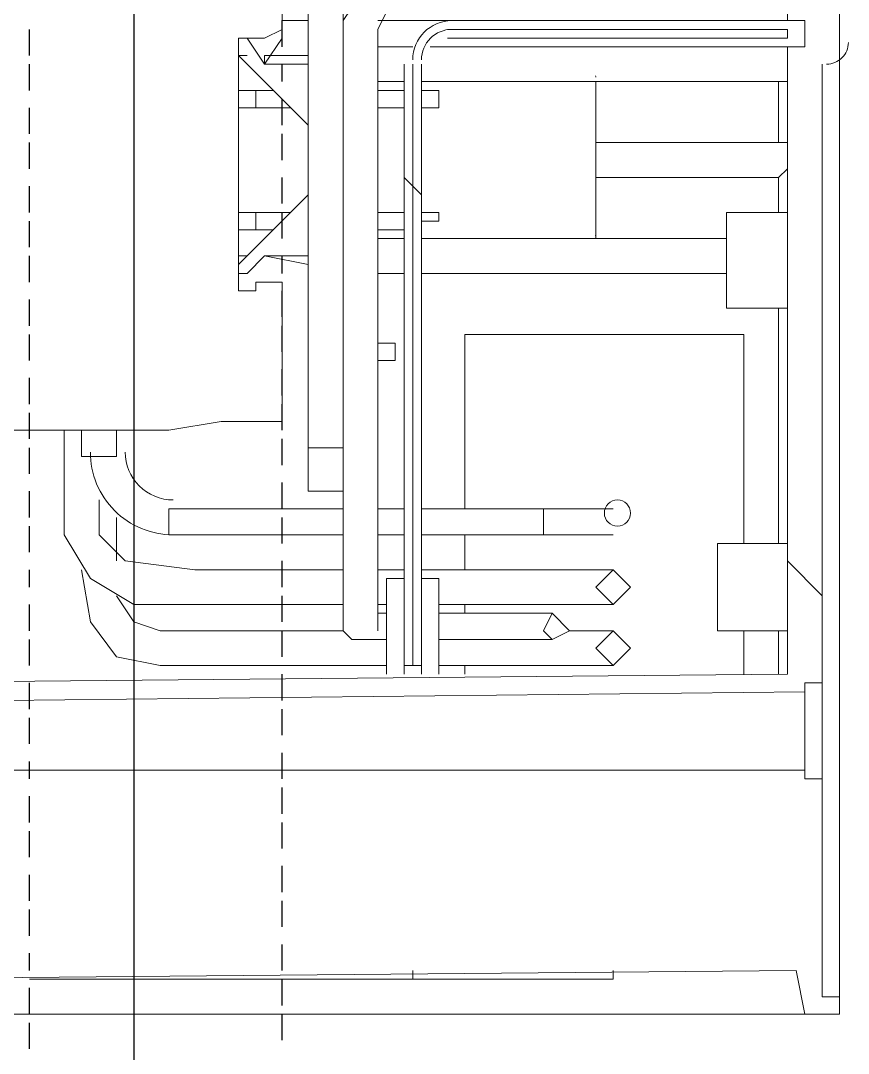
# Model space of a CAD drawing. Header units: millimetres. Extents: x 42 to 552, y 43 to 535.
# Drawn here: x 474.9338 to 475.0554, y 495.7425 to 495.8942 of the extents above; entities that cross this region are included whole.
import ezdxf

# ---------------------------------------------------------------- set-up
doc = ezdxf.new("R2010")
doc.units = ezdxf.units.MM
doc.header["$LTSCALE"] = 0.75
doc.header["$MEASUREMENT"] = 0
for name, color, linetype in [('PDF_0', 7, 'Continuous'), ('PDF_POSTE', 7, 'Continuous'), ('PENA_05', 5, 'Continuous')]:
    doc.layers.add(name, color=color, linetype=linetype)

msp = doc.modelspace()

# ---------------------------------------------------------------- linework, layer by layer
at = {"layer": 'PDF_0', "lineweight": 18}
for points in [[(474.9094665861494, 495.7969298922134), (475.0463936296019, 495.7982095842082), (475.0463936296019, 495.8903474078396), (475.0489530135915, 495.8903474078396), (475.0489530135915, 495.8941864838242), (475.0463936296019, 495.8941864838242), (475.0463936296019, 496.2025922545907)], [(475.0220794816992, 496.005519687379), (475.0220794816992, 495.9325772436706), (475.0220794816992, 495.9146615557423), (475.0207997897041, 495.9069834037731), (475.0182404057141, 495.9044240197833), (475.0131216377349, 495.9031443277885), (474.9952059498064, 495.9031443277885), (474.9862481058422, 495.9018646357935), (474.9836887218526, 495.8980255598088), (474.981129337863, 495.8941864838242), (474.981129337863, 495.8225237321109), (474.981129337863, 495.8135658881466), (474.981129337863, 495.8058877361774), (474.981129337863, 495.8046080441826), (474.9824090298575, 495.8033283521876), (474.9836887218526, 495.8033283521876), (474.9849684138476, 495.8033283521876), (474.9875277978372, 495.8033283521876)], [(474.9862481058422, 495.8046080441826), (474.9862481058422, 495.8084471201672), (474.9862481058422, 495.8148455801417), (474.9862481058422, 495.8289221920853), (474.9862481058422, 495.8596347999625), (474.9862481058422, 495.8890677158448), (474.9862481058422, 495.8929067918292), (474.9875277978372, 495.8954661758193), (474.9913668738218, 495.8980255598088), (474.9952059498064, 495.8980255598088), (475.0092825617503, 495.8980255598088), (475.0169607137195, 495.8980255598088), (475.0233591736937, 495.9018646357935), (475.0271982496783, 495.9082630957679), (475.0271982496783, 495.9159412477371), (475.0271982496783, 495.9453741636195), (475.0271982496783, 496.005519687379)], [(475.0540717815711, 495.9978415354095), (475.0540717815711, 495.9952821514199), (475.0540717815711, 495.8941864838242), (475.0540717815711, 495.8903474078396), (475.0540717815711, 495.7508609803975)], [(474.981129337863, 495.8929067918292), (474.981129337863, 495.9159412477371), (474.9760105698833, 495.9159412477371), (474.9760105698833, 495.8314815760749), (474.981129337863, 495.8314815760749)], [(474.9721714938987, 495.8941864838242), (474.9760105698833, 495.8941864838242)], [(474.981129337863, 495.8941864838242), (474.981129337863, 495.8941864838242)], [(474.9862481058422, 495.8941864838242), (475.0463936296019, 495.8941864838242)], [(474.9670527259191, 495.8916270998344), (474.9696121099087, 495.8877880238498), (474.9721714938987, 495.8916270998344), (474.9721714938987, 495.8929067918292)], [(474.9862481058422, 495.8903474078396), (474.9913668738218, 495.8903474078396)], [(474.9939262578114, 495.8903474078396), (475.0463936296019, 495.8903474078396)], [(474.9670527259191, 495.8890677158448), (474.9657730339241, 495.8890677158448), (474.9760105698833, 495.8788301798858)], [(474.9760105698833, 495.8877880238498), (474.9696121099087, 495.8877880238498), (474.9696121099087, 495.8890677158448), (474.9760105698833, 495.8890677158448)], [(475.0515123975811, 495.8877880238498), (475.0515123975811, 495.7969298922134), (475.0489530135915, 495.7969298922134), (475.0489530135915, 495.7956502002183), (474.9312213500625, 495.7943705082236)], [(474.9862481058422, 495.88522863986), (474.9900871818268, 495.88522863986)], [(474.9926465658168, 495.88522863986), (475.0463936296019, 495.88522863986)], [(475.0182404057141, 495.8621941839523), (475.0182404057141, 495.88522863986)], [(474.9683324179141, 495.8839489478652), (474.9683324179141, 495.8813895638754)], [(474.9862481058422, 495.8839489478652), (474.9900871818268, 495.8839489478652)], [(474.9926465658168, 495.8839489478652), (474.9952059498064, 495.8839489478652), (474.9952059498064, 495.8813895638754), (474.9926465658168, 495.8813895638754)], [(474.9734511858933, 495.8813895638754), (474.9657730339241, 495.8813895638754), (474.9683324179141, 495.8813895638754), (474.9696121099087, 495.8813895638754), (474.9708918019037, 495.8813895638754), (474.9721714938987, 495.8813895638754)], [(474.9900871818268, 495.8813895638754), (474.9862481058422, 495.8813895638754)], [(475.0463936296019, 495.8724317199113), (475.0451139376069, 495.8711520279163), (475.0182404057141, 495.8711520279163), (475.0182404057141, 495.8762707958959), (475.0451139376069, 495.8762707958959), (475.0463936296019, 495.8762707958959)], [(474.9760105698833, 495.8685926439265), (474.9657730339241, 495.8583551079677)], [(474.9721714938987, 495.8660332599369), (474.9708918019037, 495.8660332599369), (474.9696121099087, 495.8660332599369), (474.9683324179141, 495.8660332599369), (474.9657730339241, 495.8660332599369), (474.9734511858933, 495.8660332599369)], [(474.9683324179141, 495.8660332599369), (474.9683324179141, 495.8634738759471)], [(474.9862481058422, 495.8660332599369), (474.9900871818268, 495.8660332599369)], [(474.9926465658168, 495.8660332599369), (474.9952059498064, 495.8660332599369), (474.9952059498064, 495.8647535679419), (474.9926465658168, 495.8647535679419)], [(475.0463936296019, 495.8660332599369), (475.0374357856376, 495.8660332599369), (475.0374357856376, 495.8519566479932), (475.0463936296019, 495.8519566479932)], [(474.9900871818268, 495.8634738759471), (474.9862481058422, 495.8634738759471)], [(474.9862481058422, 495.8621941839523), (474.9900871818268, 495.8621941839523)], [(474.9926465658168, 495.8621941839523), (475.0374357856376, 495.8621941839523)], [(474.9657730339241, 495.8570754159726), (474.9670527259191, 495.8570754159726), (474.9696121099087, 495.8596347999625), (474.9760105698833, 495.8596347999625)], [(474.9670527259191, 495.8596347999625), (474.9657730339241, 495.8596347999625)], [(474.9760105698833, 495.8583551079677), (474.9696121099087, 495.8596347999625)], [(474.9862481058422, 495.8570754159726), (474.9900871818268, 495.8570754159726)], [(474.9926465658168, 495.8570754159726), (475.0374357856376, 495.8570754159726)], [(474.999045025791, 495.8481175720084), (474.999045025791, 495.8225237321109), (474.999045025791, 495.8481175720084), (475.0399951696272, 495.8481175720084), (475.0399951696272, 495.8174049641315)], [(474.9862481058422, 495.8468378800136), (474.9888074898322, 495.8468378800136), (474.9888074898322, 495.8442784960238), (474.9862481058422, 495.8442784960238)], [(474.9401791940263, 495.834040960065), (474.9401791940263, 495.8186846561263), (474.9440182700114, 495.8122861961518), (474.9504167299856, 495.8084471201672), (474.981129337863, 495.8084471201672)], [(474.9427385780164, 495.834040960065), (474.9427385780164, 495.8302018840801)], [(474.947857345996, 495.8302018840801), (474.947857345996, 495.834040960065)], [(474.9760105698833, 495.8314815760749), (474.9760105698833, 495.8250831161007), (474.981129337863, 495.8250831161007)], [(475.0515123975811, 495.8263628080957), (475.0515123975811, 495.8225237321111)], [(474.981129337863, 495.8135658881466), (474.9593745739498, 495.8135658881466), (474.9491370379906, 495.8148455801417), (474.945297962006, 495.8186846561263), (474.945297962006, 495.8238034241057)], [(474.947857345996, 495.8148455801417), (474.947857345996, 495.8161252721364), (474.947857345996, 495.8199643481211), (474.947857345996, 495.8212440401161)], [(474.981129337863, 495.8225237321109), (474.9555354979652, 495.8225237321109)], [(474.9900871818268, 495.8225237321109), (474.9862481058422, 495.8225237321109)], [(475.0207997897041, 495.8225237321109), (475.0105622537449, 495.8225237321109), (474.9926465658168, 495.8225237321109)], [(474.9555354979652, 495.8186846561263), (474.981129337863, 495.8186846561263)], [(474.9862481058422, 495.8186846561263), (474.9900871818268, 495.8186846561263)], [(474.9926465658168, 495.8186846561263), (475.0105622537449, 495.8186846561263), (475.0207997897041, 495.8186846561263)], [(475.0463936296019, 495.8174049641315), (475.0361560936426, 495.8174049641315), (475.0361560936426, 495.8046080441826), (475.0463936296019, 495.8046080441826)], [(474.9427385780164, 495.8135658881466), (474.9440182700114, 495.8058877361774), (474.947857345996, 495.800768968198), (474.9542558059702, 495.799489276203), (474.9606542659444, 495.799489276203), (474.9875277978372, 495.799489276203)], [(474.9900871818268, 495.8135658881466), (474.9862481058422, 495.8135658881466)], [(475.0207997897041, 495.8135658881466), (475.0195200977091, 495.8135658881466), (475.0169607137195, 495.8135658881466), (475.0092825617503, 495.8135658881466), (474.9926465658168, 495.8135658881466)], [(474.9900871818268, 495.8122861961518), (474.9875277978372, 495.8122861961518), (474.9875277978372, 495.7982095842082)], [(474.9952059498064, 495.7982095842082), (474.9952059498064, 495.8122861961518), (474.9926465658168, 495.8122861961518), (474.9926465658168, 495.7982095842082), (474.9926465658168, 495.799489276203), (474.9900871818268, 495.799489276203), (474.9900871818268, 495.7982095842082)], [(474.9926465658168, 495.811006504157), (474.9926465658168, 495.811006504157)], [(474.981129337863, 495.8046080441826), (474.9632136499345, 495.8046080441826), (474.9542558059702, 495.8046080441826), (474.9504167299856, 495.8058877361774), (474.947857345996, 495.809726812162)], [(474.9862481058422, 495.8084471201672), (474.9875277978372, 495.8084471201672)], [(474.9952059498064, 495.8084471201672), (475.0105622537449, 495.8084471201672), (475.0169607137195, 495.8084471201672), (475.0207997897041, 495.8084471201672)], [(474.9875277978372, 495.8071674281722), (474.9862481058422, 495.8071674281722)], [(475.0118419457399, 495.8071674281722), (475.0105622537449, 495.8071674281722), (475.0067231777603, 495.8071674281722), (474.9952059498064, 495.8071674281722)], [(475.0207997897041, 495.8046080441826), (475.0182404057141, 495.8046080441826), (475.0144013297295, 495.8046080441826)], [(475.0399951696272, 495.8046080441826), (475.0399951696272, 495.7982095842082)], [(474.9952059498064, 495.8033283521876), (475.0067231777603, 495.8033283521876), (475.0105622537449, 495.8033283521876), (475.0118419457399, 495.8033283521876)], [(474.9952059498064, 495.799489276203), (475.0105622537449, 495.799489276203), (475.0169607137195, 495.799489276203), (475.0207997897041, 495.799489276203)], [(475.0515123975811, 495.7828532802695), (475.0515123975811, 495.7969298922134)], [(475.0489530135915, 495.7841329722645), (475.0489530135915, 495.7956502002183)], [(474.9312213500625, 495.7841329722645), (475.0489530135915, 495.7841329722645), (475.0489530135915, 495.7828532802695), (475.0515123975811, 495.7828532802695), (475.0515123975811, 495.7508609803975), (475.0540717815711, 495.7508609803975), (475.0540717815711, 495.7483015964077), (475.0489530135915, 495.7483015964077), (475.0476733215964, 495.7547000563821), (474.9069072021598, 495.7534203643874)], [(474.9913668738218, 495.7547000563821), (474.9913668738218, 495.7534203643874), (475.0207997897041, 495.7534203643874), (475.0207997897041, 495.7547000563821)], [(474.9350604260471, 495.7534203643874), (474.9350604260471, 495.7534203643874)], [(474.9913668738218, 495.7534203643874), (474.9350604260471, 495.7534203643874)], [(475.0489530135915, 495.7483015964077), (474.9069072021598, 495.7483015964077)]]:
    msp.add_lwpolyline(points, dxfattribs=at)
for points in [[(474.9696121099087, 495.8916270998344), (474.9721714938987, 495.8929067918292), (474.9721714938987, 495.9082630957679), (474.9632136499345, 495.9082630957679), (474.9555354979652, 495.9095427877627), (474.9299416580675, 495.9095427877627), (474.9299416580675, 495.8941864838242), (474.9069072021598, 495.8941864838242), (474.9069072021598, 495.8493972640034), (474.9299416580675, 495.8493972640034), (474.9299416580675, 495.834040960065), (474.9555354979652, 495.834040960065), (474.9632136499345, 495.8353206520597), (474.9721714938987, 495.8353206520597), (474.9721714938987, 495.8557957239778), (474.9683324179141, 495.8557957239778), (474.9683324179141, 495.8545160319828), (474.9657730339241, 495.8545160319828), (474.9657730339241, 495.8916270998344)], [(474.9708918019037, 495.8839489478652), (474.9696121099087, 495.8839489478652), (474.9683324179141, 495.8839489478652), (474.9657730339241, 495.8839489478652)], [(474.9657730339241, 495.8634738759471), (474.9683324179141, 495.8634738759471), (474.9696121099087, 495.8634738759471), (474.9708918019037, 495.8634738759471)], [(474.999045025791, 495.8186846561263), (474.999045025791, 495.8135658881466)], [(475.0207997897041, 495.8084471201672), (475.0182404057141, 495.811006504157), (475.0207997897041, 495.8135658881466), (475.0233591736937, 495.811006504157)], [(474.999045025791, 495.8084471201672), (474.999045025791, 495.8071674281722)], [(475.0118419457399, 495.8033283521876), (475.0105622537449, 495.8046080441826), (475.0118419457399, 495.8071674281722), (475.0144013297295, 495.8046080441826)], [(475.0207997897041, 495.799489276203), (475.0182404057141, 495.8020486601928), (475.0207997897041, 495.8046080441826), (475.0233591736937, 495.8020486601928)], [(474.999045025791, 495.799489276203), (474.999045025791, 495.7982095842082)]]:
    msp.add_lwpolyline(points, close=True, dxfattribs=at)
at = {"layer": 'PDF_0', "color": 5, "lineweight": 18}
for points in [[(474.9971254877987, 495.8941864838242, 0.4141666667017981), (474.9913668738213, 495.8884278698473, -0.4141666667017981)], [(474.9971254877987, 495.8929067918292, 0.4142142856578846), (474.9926465658168, 495.8884278698473, -0.4142142856578846)]]:
    msp.add_lwpolyline(points, format="xyb", close=True, dxfattribs=at)
for points in [[(475.0463936296019, 495.8916270998344), (474.9964856418014, 495.8916270998344), (475.0463936296019, 495.8916270998344), (475.0463936296019, 495.8929067918292), (474.9964856418014, 495.8929067918292), (475.0463936296019, 495.8929067918292)], [(474.9913668738218, 495.8877880238498), (474.9913668738218, 495.799489276203)], [(474.9926465658168, 495.8877880238498), (474.9926465658168, 495.799489276203)]]:
    msp.add_lwpolyline(points, dxfattribs=at)
msp.add_lwpolyline([(474.9900871818268, 495.799489276203), (474.9900871818268, 495.8877880238498)], close=True, dxfattribs=at)
at = {"layer": 'PDF_0', "color": 8, "lineweight": 18, "true_color": 0x808080}
for points in [[(475.0451139376069, 495.8762707958959), (475.0451139376069, 495.88522863986)], [(475.0451139376069, 495.8660332599369), (475.0451139376069, 495.8711520279163)], [(475.0451139376069, 495.8174049641315), (475.0451139376069, 495.8519566479932)], [(474.9427385780164, 495.8302018840801), (474.947857345996, 495.8302018840801)], [(474.9555354979652, 495.8186846561263), (474.9555354979652, 495.8225237321109)], [(475.0105622537449, 495.8186846561263), (475.0105622537449, 495.8225237321109)], [(475.0451139376069, 495.7982095842082), (475.0451139376069, 495.8046080441826)]]:
    msp.add_lwpolyline(points, dxfattribs=at)
at = {"layer": 'PDF_0', "color": 5, "lineweight": 0}
msp.add_lwpolyline([(474.9926465658168, 495.8685926439265), (474.9900871818268, 495.8711520279163)], dxfattribs=at)
at = {"layer": 'PDF_0', "lineweight": 0}
msp.add_lwpolyline([(475.0515123975811, 495.809726812162), (475.0463936296019, 495.8148455801417)], dxfattribs=at)
at = {"layer": 'PDF_0', "lineweight": 18}
msp.add_circle((475.0214403358223, 495.8218831859925), 0.001920238240822494, dxfattribs=at)
for centre, radius, start, end in [((475.0521527155674, 495.8909867818478), 0.0031987580326869, 269.9915457893957, 0.008454217769408872), ((475.0148452815647, 495.8858695998759), 0.0033951242578863, 359.9855191267411, 3.854100914652046), ((475.015249642915, 495.862826164774), 0.002990773141071643, 355.5618009427184, 0.1506773901089377), ((474.9561748608517, 495.8308412469668), 0.01215659085011893, 179.9977230287018, 270.002276971689), ((474.9561746331747, 495.8308410192896), 0.007037595220085949, 179.9942132004854, 270.0057867966485)]:
    msp.add_arc(centre, radius, start, end, dxfattribs=at)
at = {"layer": 'PDF_POSTE', "lineweight": 25}
for points in [[(474.9721715110568, 495.8903474293537), (474.9721715110568, 495.8941865053538)], [(474.9350604430565, 495.8890677373537), (474.9350604430565, 495.8929068133538)], [(474.9350604430565, 495.8839489693538), (474.9350604430565, 495.8877880453537)], [(474.9721715110568, 495.8852286613538), (474.9721715110568, 495.8877880453537)], [(474.9721715110568, 495.8788302013537), (474.9721715110568, 495.8826692773538)], [(474.9350604430565, 495.8775505093537), (474.9350604430565, 495.8813895853538)], [(474.9721715110568, 495.8737114333538), (474.9721715110568, 495.8775505093537)], [(474.9350604430565, 495.8724317413538), (474.9350604430565, 495.8762708173539)], [(474.9350604430565, 495.8660332813537), (474.9350604430565, 495.8698723573538)], [(474.9721715110568, 495.8673129733537), (474.9721715110568, 495.8711520493538)], [(474.9721715110568, 495.8621942053538), (474.9721715110568, 495.8660332813537)], [(474.9350604430565, 495.8609145133538), (474.9350604430565, 495.8647535893537)], [(474.9350604430565, 495.8557957453537), (474.9350604430565, 495.8596348213538)], [(474.9721715110568, 495.8570754373537), (474.9721715110568, 495.8596348213538)], [(474.9721715110568, 495.8506769773538), (474.9721715110568, 495.8545160533537)], [(474.9350604430565, 495.8493972853538), (474.9350604430565, 495.8532363613537)], [(474.9721715110568, 495.8455582093537), (474.9721715110568, 495.8493972853538)], [(474.9350604430565, 495.8442785173537), (474.9350604430565, 495.8481175933538)], [(474.9721715110568, 495.8391597493538), (474.9721715110568, 495.8429988253537)], [(474.9350604430565, 495.8378800573538), (474.9350604430565, 495.8417191333539)], [(474.9721715110568, 495.8340409813537), (474.9721715110568, 495.8378800573538)], [(474.9350604430565, 495.8327612893537), (474.9350604430565, 495.8366003653538)], [(474.9721715110568, 495.8289222133538), (474.9721715110568, 495.8327612893537)], [(474.9350604430565, 495.8276425213538), (474.9350604430565, 495.8314815973539)], [(474.9721715110568, 495.8225237533537), (474.9721715110568, 495.8263628293538)], [(474.9350604430565, 495.8212440613537), (474.9350604430565, 495.8250831373538)], [(474.9721715110568, 495.8174049853538), (474.9721715110568, 495.8212440613537)], [(474.9350604430565, 495.8161252933538), (474.9350604430565, 495.8199643693537)], [(474.9350604430565, 495.8110065253537), (474.9350604430565, 495.8135659093538)], [(474.9721715110568, 495.8110065253537), (474.9721715110568, 495.8148456013538)], [(474.9721715110568, 495.8058877573538), (474.9721715110568, 495.8097268333537)], [(474.9350604430565, 495.8046080653538), (474.9350604430565, 495.8084471413537)], [(474.9721715110568, 495.8007689893537), (474.9721715110568, 495.8046080653538)], [(474.9350604430565, 495.7994892973537), (474.9350604430565, 495.8033283733538)], [(474.9350604430565, 495.7930908373538), (474.9350604430565, 495.7969299133537)], [(474.9721715110568, 495.7943705293538), (474.9721715110568, 495.7982096053537)], [(474.9721715110568, 495.7892517613537), (474.9721715110568, 495.7930908373538)], [(474.9350604430565, 495.7879720693537), (474.9350604430565, 495.7918111453538)], [(474.9721715110568, 495.7828533013538), (474.9721715110568, 495.7866923773537)], [(474.9350604430565, 495.7828533013538), (474.9350604430565, 495.7854126853537)], [(474.9350604430565, 495.7764548413537), (474.9350604430565, 495.7802939173538)], [(474.9721715110568, 495.7777345333537), (474.9721715110568, 495.7815736093538)], [(474.9721715110568, 495.7726157653539), (474.9721715110568, 495.7764548413537)], [(474.9350604430565, 495.7713360733538), (474.9350604430565, 495.7751751493537)], [(474.9721715110568, 495.7662173053537), (474.9721715110568, 495.7700563813538)], [(474.9350604430565, 495.7649376133537), (474.9350604430565, 495.7687766893538)], [(474.9350604430565, 495.7598188453538), (474.9350604430565, 495.7636579213537)], [(474.9721715110568, 495.7610985373539), (474.9721715110568, 495.7649376133537)], [(474.9721715110568, 495.7547000773537), (474.9721715110568, 495.7585391533538)], [(474.9350604430565, 495.7547000773537), (474.9350604430565, 495.7572594613538)], [(474.9721715110568, 495.7495813093539), (474.9721715110568, 495.7534203853537)], [(474.9350604430565, 495.7483016173538), (474.9350604430565, 495.7521406933537)], [(474.9350604430565, 495.7431828493537), (474.9350604430565, 495.7470219253538)], [(474.9721715110568, 495.7444625413538), (474.9721715110568, 495.7483016173538)]]:
    msp.add_lwpolyline(points, dxfattribs=at)
at = {"layer": 'PENA_05', "linetype": 'Continuous'}
msp.add_line((474.9504496348495, 495.5115585973537), (474.9504496348495, 498.1115585973536), dxfattribs=at)

doc.saveas('drawing.dxf')
